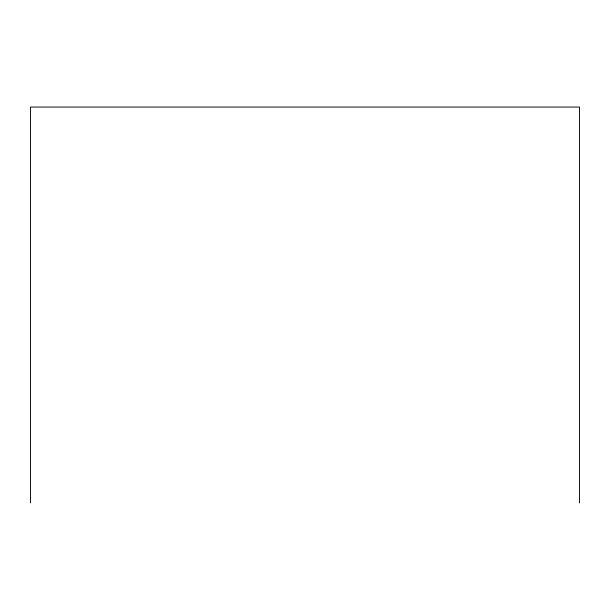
<?xml version="1.0" encoding="UTF-8"?>
<svg xmlns="http://www.w3.org/2000/svg" width="610" height="610" viewBox="0 0 610 610"><rect width="100%" height="100%" fill="white"/><g stroke="black" fill="none" stroke-linecap="round" stroke-linejoin="round"><path stroke-width="0.91" d="M579.5 502.945L579.5 107.055L30.5 107.055L30.5 502.945"/></g></svg>
